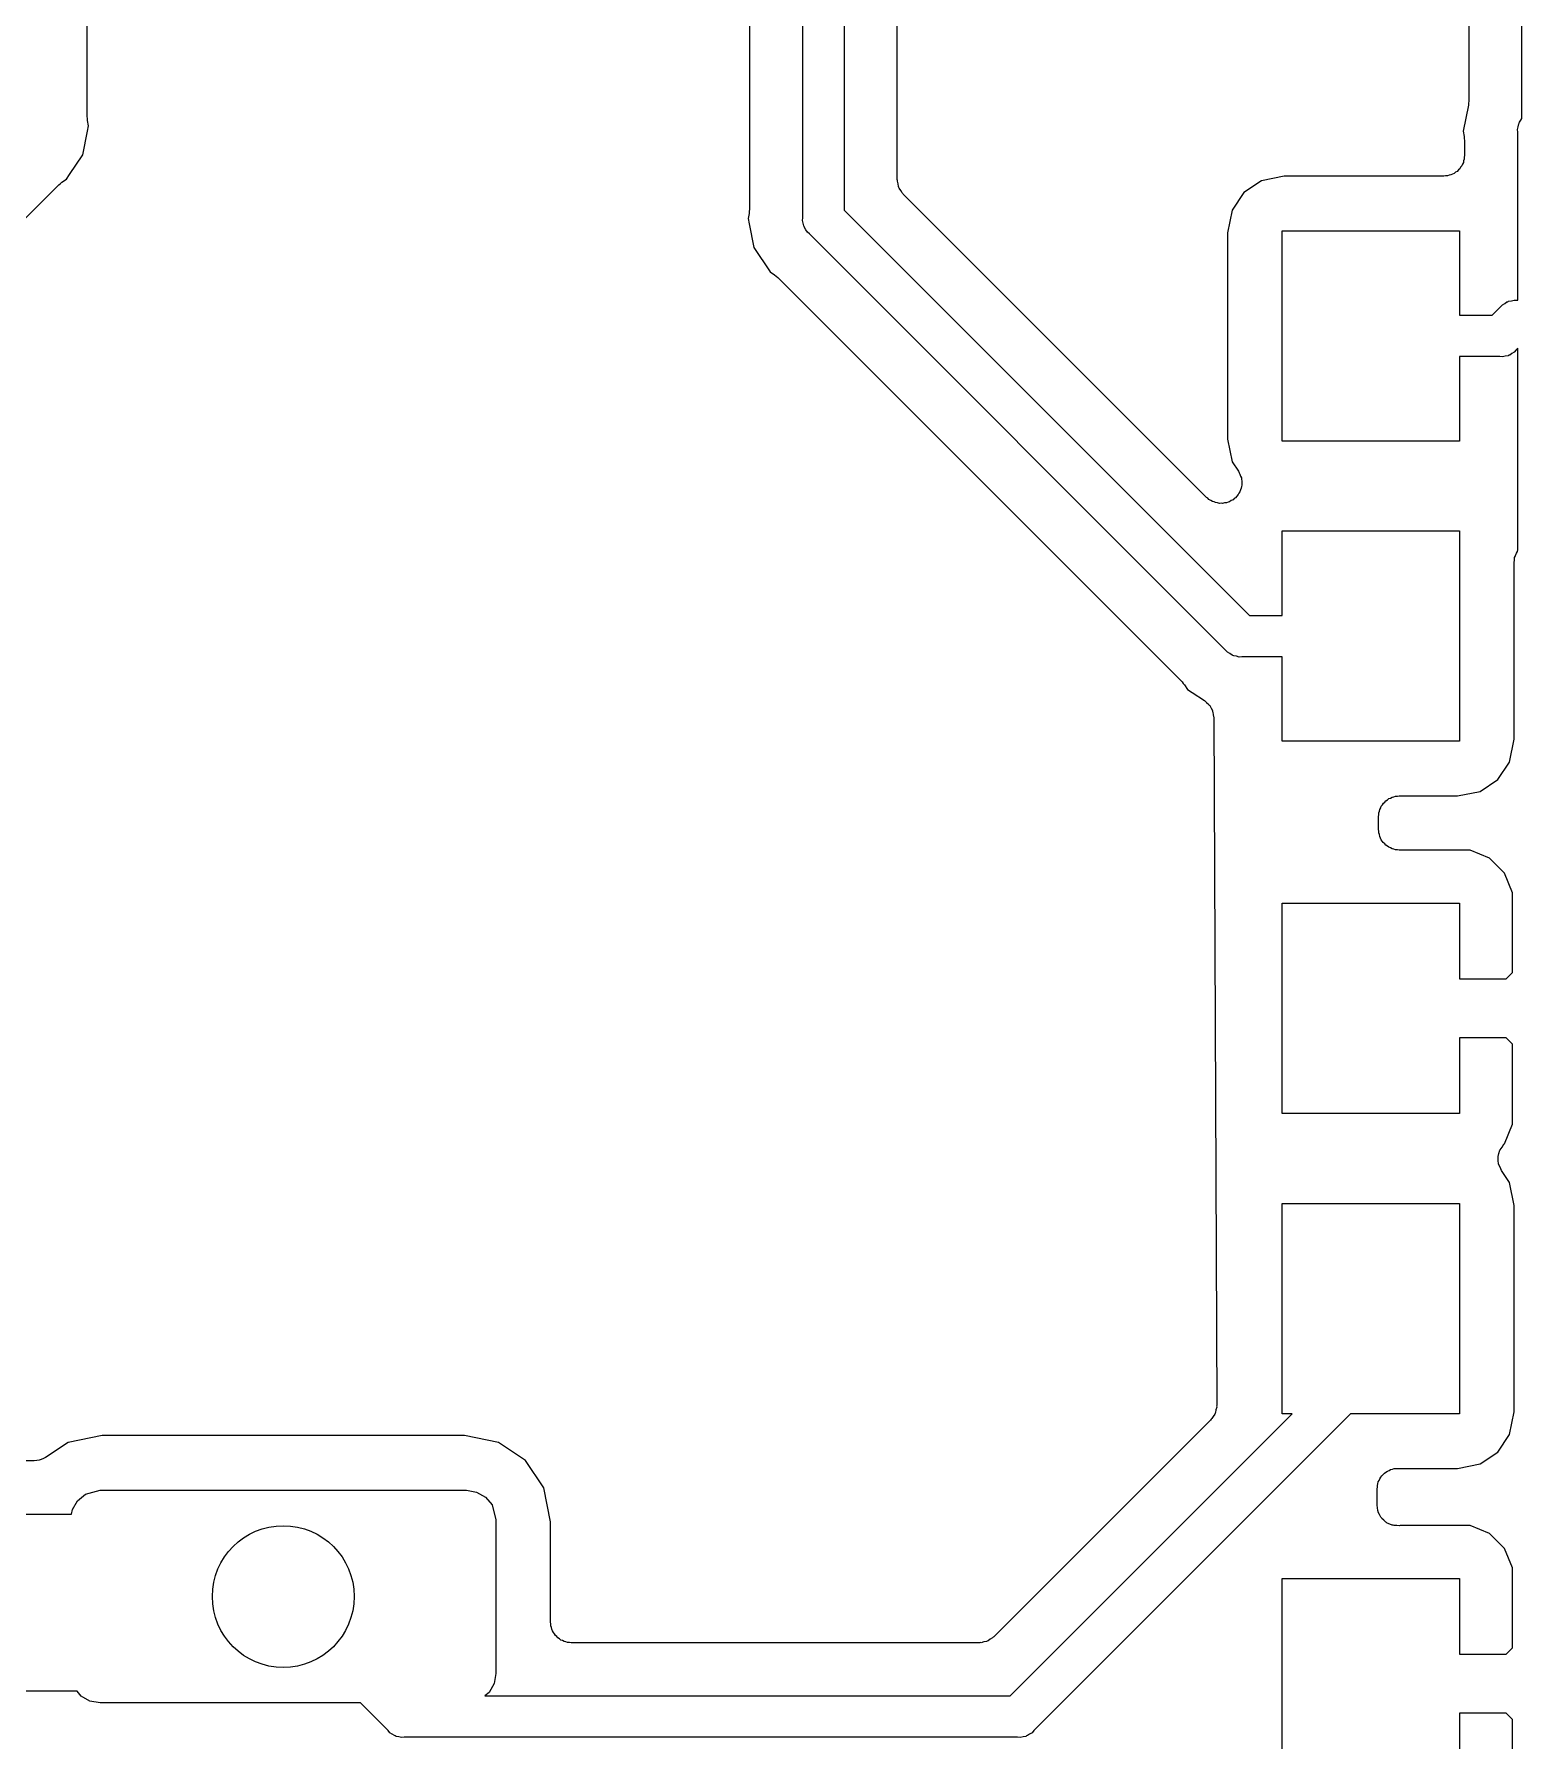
# Model space of a CAD drawing. Extents: x 81 to 178, y -172 to -32.
# Drawn here: x 104.32 to 116.91, y -79.58 to -65.14 of the extents above; entities that cross this region are included whole.
import ezdxf

# ---------------------------------------------------------------- set-up
doc = ezdxf.new("R2010")
doc.units = 0
doc.header["$MEASUREMENT"] = 0
doc.layers.add('BLACK', color=7, linetype='CONTINUOUS')

msp = doc.modelspace()

# ---------------------------------------------------------------- linework, layer by layer
at = {"layer": 'BLACK', "linetype": 'CONTINUOUS'}
for p, q in [((116.459, -59.7135), (116.459, -65.7042)), ((104.765, -65.8342), (104.765, -61.6738)), ((111.173, -64.3966), (111.173, -66.6255)), ((110.823, -66.6904), (110.823, -64.4615)), ((111.623, -66.3666), (111.623, -64.4678)), ((110.373, -64.7204), (110.373, -66.6192)), ((116.909, -65.8507), (116.909, -65)), ((116.459, -65.7042), (116.456, -65.7211)), ((104.768, -65.8512), (104.765, -65.8342)), ((104.768, -65.8684), (104.768, -65.8512)), ((116.456, -65.7383), (116.412, -65.9578)), ((116.456, -65.7211), (116.456, -65.7383)), ((116.901, -65.8637), (116.909, -65.8507)), ((104.729, -66.1569), (104.768, -65.9576)), ((104.777, -65.913), (104.768, -65.8684)), ((104.768, -65.9576), (104.777, -65.913)), ((104.768, -65.9576), (104.768, -65.9576)), ((116.412, -65.9578), (116.421, -66.0024)), ((116.421, -66.0024), (116.421, -66.0196)), ((116.872, -65.9423), (116.878, -65.9199)), ((116.874, -65.9654), (116.872, -65.9423)), ((116.874, -67.389), (116.874, -65.9654)), ((116.878, -65.9199), (116.882, -65.897)), ((116.882, -65.897), (116.886, -65.8902)), ((116.886, -65.8902), (116.888, -65.8827)), ((116.888, -65.8827), (116.901, -65.8637)), ((116.421, -66.0196), (116.424, -66.0366)), ((116.424, -66.0366), (116.424, -66.1638)), ((104.616, -66.3257), (104.729, -66.1569)), ((116.372, -66.2861), (116.362, -66.2978)), ((116.383, -66.2762), (116.372, -66.2861)), ((116.391, -66.263), (116.383, -66.2762)), ((116.401, -66.2513), (116.391, -66.263)), ((116.406, -66.2369), (116.401, -66.2513)), ((116.414, -66.2236), (116.406, -66.2369)), ((116.416, -66.2085), (116.414, -66.2236)), ((116.422, -66.1941), (116.416, -66.2085)), ((116.424, -66.1638), (116.422, -66.1788)), ((116.422, -66.1788), (116.422, -66.1941)), ((94.0253, -76.9115), (104.526, -66.4107)), ((104.526, -66.4107), (104.54, -66.4008)), ((104.54, -66.4008), (104.553, -66.3889)), ((104.553, -66.3889), (104.591, -66.3636)), ((104.591, -66.3636), (104.616, -66.3257)), ((111.624, -66.3742), (111.623, -66.3666)), ((111.624, -66.3819), (111.624, -66.3742)), ((111.63, -66.404), (111.624, -66.3819)), ((111.634, -66.4265), (111.63, -66.404)), ((111.637, -66.4332), (111.634, -66.4265)), ((111.639, -66.4406), (111.637, -66.4332)), ((114.705, -66.3771), (114.557, -66.4766)), ((114.898, -66.3388), (114.705, -66.3771)), ((116.249, -66.3388), (114.898, -66.3388)), ((116.264, -66.3361), (116.249, -66.3388)), ((116.28, -66.3361), (116.264, -66.3361)), ((116.294, -66.3309), (116.28, -66.3361)), ((116.309, -66.3282), (116.294, -66.3309)), ((116.322, -66.3205), (116.309, -66.3282)), ((116.337, -66.3153), (116.322, -66.3205)), ((116.348, -66.3055), (116.337, -66.3153)), ((116.362, -66.2978), (116.348, -66.3055)), ((111.653, -66.4593), (111.639, -66.4406)), ((111.664, -66.4791), (111.653, -66.4593)), ((111.67, -66.4841), (111.664, -66.4791)), ((111.674, -66.4904), (111.67, -66.4841)), ((114.241, -69.0572), (111.674, -66.4904)), ((114.557, -66.4766), (114.457, -66.6254)), ((110.37, -66.6534), (110.361, -66.698)), ((110.361, -66.698), (110.37, -66.7426)), ((110.373, -66.6192), (110.37, -66.6362)), ((110.37, -66.6362), (110.37, -66.6534)), ((110.821, -66.7135), (110.823, -66.6904)), ((110.827, -66.7359), (110.821, -66.7135)), ((111.173, -66.6255), (114.603, -70.056)), ((114.457, -66.6254), (114.419, -66.8182)), ((110.37, -66.7426), (110.37, -66.7426)), ((110.37, -66.7426), (110.409, -66.9419)), ((110.831, -66.7588), (110.827, -66.7359)), ((110.835, -66.7655), (110.831, -66.7588)), ((110.837, -66.7731), (110.835, -66.7655)), ((110.85, -66.7921), (110.837, -66.7731)), ((110.862, -66.8122), (110.85, -66.7921)), ((110.88, -66.8271), (110.862, -66.8122)), ((114.402, -70.3494), (110.88, -66.8271)), ((114.419, -66.8182), (114.419, -68.5638)), ((114.881, -68.581), (114.881, -66.801)), ((114.881, -66.801), (116.381, -66.801)), ((116.381, -66.801), (116.381, -67.516)), ((110.409, -66.9419), (110.547, -67.1486)), ((110.547, -67.1486), (110.585, -67.1739)), ((110.585, -67.1739), (110.598, -67.1858)), ((110.598, -67.1858), (110.612, -67.1957)), ((110.612, -67.1957), (114.033, -70.6172)), ((116.659, -67.516), (116.729, -67.4457)), ((116.729, -67.4457), (116.744, -67.4279)), ((116.744, -67.4279), (116.764, -67.4163)), ((116.764, -67.4163), (116.783, -67.403)), ((116.783, -67.403), (116.79, -67.4009)), ((116.79, -67.4009), (116.797, -67.397)), ((116.797, -67.397), (116.82, -67.393)), ((116.82, -67.393), (116.843, -67.387)), ((116.843, -67.387), (116.866, -67.389)), ((116.866, -67.389), (116.874, -67.389)), ((116.381, -67.516), (116.659, -67.516)), ((116.723, -67.866), (116.381, -67.866)), ((116.381, -67.866), (116.381, -68.581)), ((116.746, -67.868), (116.723, -67.866)), ((116.769, -67.862), (116.746, -67.868)), ((116.792, -67.858), (116.769, -67.862)), ((116.799, -67.8541), (116.792, -67.858)), ((116.806, -67.852), (116.799, -67.8541)), ((116.825, -67.8387), (116.806, -67.852)), ((116.845, -67.8271), (116.825, -67.8387)), ((116.86, -67.8093), (116.845, -67.8271)), ((116.874, -67.7953), (116.86, -67.8093)), ((116.874, -69.4996), (116.874, -67.7953)), ((114.419, -68.5638), (114.457, -68.7566)), ((116.381, -68.581), (114.881, -68.581)), ((114.457, -68.7566), (114.51, -68.8362)), ((114.51, -68.8362), (114.516, -68.8485)), ((114.516, -68.8485), (114.523, -68.8595)), ((114.523, -68.8595), (114.528, -68.8761)), ((114.528, -68.8761), (114.535, -68.8918)), ((114.535, -68.8918), (114.536, -68.9052)), ((114.508, -69.0338), (114.496, -69.046)), ((114.514, -69.0217), (114.508, -69.0338)), ((114.522, -69.0108), (114.514, -69.0217)), ((114.527, -68.9943), (114.522, -69.0108)), ((114.534, -68.9787), (114.527, -68.9943)), ((114.535, -68.9654), (114.534, -68.9787)), ((114.539, -68.9525), (114.535, -68.9654)), ((114.536, -68.9052), (114.539, -68.9182)), ((114.539, -68.9182), (114.538, -68.9353)), ((114.538, -68.9353), (114.539, -68.9525)), ((114.252, -69.0649), (114.241, -69.0572)), ((114.261, -69.0746), (114.252, -69.0649)), ((114.277, -69.0822), (114.261, -69.0746)), ((114.291, -69.092), (114.277, -69.0822)), ((114.304, -69.0955), (114.291, -69.092)), ((114.316, -69.1015), (114.304, -69.0955)), ((114.333, -69.1033), (114.316, -69.1015)), ((114.35, -69.1078), (114.333, -69.1033)), ((114.363, -69.1066), (114.35, -69.1078)), ((114.376, -69.1081), (114.363, -69.1066)), ((114.393, -69.104), (114.376, -69.1081)), ((114.41, -69.1025), (114.393, -69.104)), ((114.422, -69.0968), (114.41, -69.1025)), ((114.435, -69.0936), (114.422, -69.0968)), ((114.45, -69.0841), (114.435, -69.0936)), ((114.465, -69.0768), (114.45, -69.0841)), ((114.475, -69.0673), (114.465, -69.0768)), ((114.486, -69.0599), (114.475, -69.0673)), ((114.496, -69.046), (114.486, -69.0599)), ((114.881, -70.056), (114.881, -69.341)), ((114.881, -69.341), (116.381, -69.341)), ((116.381, -69.341), (116.381, -71.121)), ((116.843, -69.6084), (116.847, -69.5877)), ((116.843, -71.1038), (116.843, -69.6084)), ((116.847, -69.5877), (116.848, -69.5668)), ((116.848, -69.5668), (116.852, -69.558)), ((116.852, -69.558), (116.854, -69.5485)), ((116.854, -69.5485), (116.864, -69.5304)), ((116.864, -69.5304), (116.871, -69.5145)), ((116.871, -69.5145), (116.874, -69.4996)), ((114.603, -70.056), (114.881, -70.056)), ((114.417, -70.3671), (114.402, -70.3494)), ((114.437, -70.3787), (114.417, -70.3671)), ((114.456, -70.392), (114.437, -70.3787)), ((114.463, -70.3941), (114.456, -70.392)), ((114.47, -70.398), (114.463, -70.3941)), ((114.493, -70.402), (114.47, -70.398)), ((114.516, -70.408), (114.493, -70.402)), ((114.539, -70.406), (114.516, -70.408)), ((114.881, -70.406), (114.539, -70.406)), ((114.881, -71.121), (114.881, -70.406)), ((114.033, -70.6172), (114.043, -70.6313)), ((114.043, -70.6313), (114.055, -70.6437)), ((114.055, -70.6437), (114.08, -70.6816)), ((114.08, -70.6816), (114.118, -70.7069)), ((114.118, -70.7069), (114.118, -70.7069)), ((114.118, -70.7069), (114.223, -70.7769)), ((114.223, -70.7769), (114.241, -70.7937)), ((114.241, -70.7937), (114.259, -70.8093)), ((114.259, -70.8093), (114.262, -70.8147)), ((114.262, -70.8147), (114.267, -70.8189)), ((114.267, -70.8189), (114.278, -70.8408)), ((114.278, -70.8408), (114.29, -70.8618)), ((114.29, -70.8618), (114.291, -70.8679)), ((114.291, -70.8679), (114.294, -70.8734)), ((114.294, -70.8734), (114.296, -70.8977)), ((114.296, -70.8977), (114.301, -70.9216)), ((114.301, -70.9216), (114.326, -76.7407)), ((116.381, -71.121), (114.881, -71.121)), ((116.805, -71.2966), (116.843, -71.1038)), ((116.705, -71.4454), (116.805, -71.2966)), ((116.557, -71.5449), (116.705, -71.4454)), ((115.737, -71.6455), (115.748, -71.6358)), ((115.748, -71.6358), (115.758, -71.6242)), ((115.758, -71.6242), (115.771, -71.6164)), ((115.771, -71.6164), (115.783, -71.6065)), ((115.783, -71.6065), (115.797, -71.6014)), ((115.797, -71.6014), (115.81, -71.5938)), ((115.81, -71.5938), (115.826, -71.5911)), ((115.826, -71.5911), (115.84, -71.5858)), ((115.84, -71.5858), (115.855, -71.5859)), ((115.855, -71.5859), (115.87, -71.5832)), ((115.87, -71.5832), (116.364, -71.5832)), ((116.364, -71.5832), (116.557, -71.5449)), ((115.695, -71.7579), (115.698, -71.743)), ((115.695, -71.8662), (115.695, -71.7579)), ((115.698, -71.7279), (115.703, -71.7133)), ((115.698, -71.743), (115.698, -71.7279)), ((115.703, -71.7133), (115.706, -71.698)), ((115.706, -71.698), (115.714, -71.685)), ((115.714, -71.685), (115.719, -71.6707)), ((115.719, -71.6707), (115.729, -71.6589)), ((115.729, -71.6589), (115.737, -71.6455)), ((115.698, -71.8815), (115.695, -71.8662)), ((115.698, -71.897), (115.698, -71.8815)), ((115.703, -71.9112), (115.698, -71.897)), ((115.706, -71.9261), (115.703, -71.9112)), ((115.713, -71.9395), (115.706, -71.9261)), ((115.719, -71.9541), (115.713, -71.9395)), ((115.728, -71.9657), (115.719, -71.9541)), ((115.736, -71.9788), (115.728, -71.9657)), ((115.748, -71.9888), (115.736, -71.9788)), ((115.758, -72.0007), (115.748, -71.9888)), ((115.771, -72.0082), (115.758, -72.0007)), ((115.782, -72.018), (115.771, -72.0082)), ((115.797, -72.0233), (115.782, -72.018)), ((115.81, -72.0311), (115.797, -72.0233)), ((115.825, -72.0337), (115.81, -72.0311)), ((115.839, -72.0389), (115.825, -72.0337)), ((115.855, -72.0389), (115.839, -72.0389)), ((115.87, -72.0416), (115.855, -72.0389)), ((116.471, -72.0416), (115.87, -72.0416)), ((116.636, -72.1101), (116.471, -72.0416)), ((116.762, -72.2367), (116.636, -72.1101)), ((116.831, -72.4021), (116.762, -72.2367)), ((114.881, -74.2716), (114.881, -72.4916)), ((114.881, -72.4916), (116.381, -72.4916)), ((116.381, -72.4916), (116.381, -73.1316)), ((116.831, -73.0774), (116.831, -72.4021)), ((116.777, -73.1316), (116.831, -73.0774)), ((116.381, -73.1316), (116.777, -73.1316)), ((116.777, -73.6316), (116.381, -73.6316)), ((116.381, -73.6316), (116.381, -74.2716)), ((116.831, -73.6853), (116.777, -73.6316)), ((116.831, -74.3611), (116.831, -73.6853)), ((116.381, -74.2716), (114.881, -74.2716)), ((116.762, -74.5265), (116.831, -74.3611)), ((116.757, -74.5315), (116.762, -74.5265)), ((116.707, -74.6362), (116.715, -74.6089)), ((116.707, -74.6382), (116.707, -74.6362)), ((116.707, -74.64), (116.707, -74.6382)), ((116.709, -74.6684), (116.707, -74.64)), ((116.711, -74.6969), (116.709, -74.6684)), ((116.715, -74.6089), (116.723, -74.5813)), ((116.723, -74.5813), (116.724, -74.5797)), ((116.724, -74.5779), (116.741, -74.5549)), ((116.724, -74.5797), (116.724, -74.5779)), ((116.741, -74.5549), (116.757, -74.5315)), ((116.712, -74.6986), (116.711, -74.6969)), ((116.712, -74.7006), (116.712, -74.6986)), ((116.724, -74.7264), (116.712, -74.7006)), ((116.736, -74.7525), (116.724, -74.7264)), ((116.805, -74.856), (116.736, -74.7525)), ((116.843, -75.0488), (116.805, -74.856)), ((114.881, -76.8116), (114.881, -75.0316)), ((114.881, -75.0316), (116.381, -75.0316)), ((116.381, -75.0316), (116.381, -76.8116)), ((116.843, -76.7944), (116.843, -75.0488)), ((112.577, -79.2), (114.965, -76.8116)), ((115.46, -76.8116), (112.778, -79.4933)), ((114.297, -76.8338), (114.286, -76.8533)), ((114.31, -76.8154), (114.297, -76.8338)), ((114.312, -76.8076), (114.31, -76.8154)), ((114.316, -76.8006), (114.312, -76.8076)), ((114.32, -76.7784), (114.316, -76.8006)), ((114.326, -76.7567), (114.32, -76.7784)), ((114.326, -76.7407), (114.325, -76.7486)), ((114.325, -76.7486), (114.326, -76.7567)), ((114.965, -76.8116), (114.881, -76.8116)), ((116.381, -76.8116), (115.46, -76.8116)), ((116.805, -76.9872), (116.843, -76.7944)), ((114.275, -76.8652), (112.441, -78.6987)), ((114.28, -76.8585), (114.275, -76.8652)), ((114.286, -76.8533), (114.28, -76.8585)), ((104.605, -77.0541), (104.415, -77.1808)), ((104.893, -76.9968), (104.605, -77.0541)), ((107.959, -76.9968), (104.893, -76.9968)), ((108.247, -77.0541), (107.959, -76.9968)), ((108.477, -77.2078), (108.247, -77.0541)), ((116.705, -77.136), (116.805, -76.9872)), ((104.318, -77.2103), (94.1491, -77.2103)), ((104.339, -77.2066), (104.318, -77.2103)), ((104.36, -77.2053), (104.339, -77.2066)), ((104.368, -77.2014), (104.36, -77.2053)), ((104.378, -77.1997), (104.368, -77.2014)), ((104.396, -77.1892), (104.378, -77.1997)), ((104.415, -77.1808), (104.396, -77.1892)), ((108.631, -77.4377), (108.477, -77.2078)), ((116.364, -77.2739), (116.557, -77.2355)), ((116.557, -77.2355), (116.705, -77.136)), ((115.686, -77.4185), (115.691, -77.4039)), ((115.691, -77.4039), (115.694, -77.3886)), ((115.694, -77.3886), (115.701, -77.3756)), ((115.701, -77.3756), (115.706, -77.3614)), ((115.706, -77.3614), (115.716, -77.3495)), ((115.716, -77.3495), (115.724, -77.3361)), ((115.724, -77.3361), (115.736, -77.3264)), ((115.736, -77.3264), (115.745, -77.3148)), ((115.745, -77.3148), (115.759, -77.307)), ((115.759, -77.307), (115.771, -77.2971)), ((115.771, -77.2971), (115.785, -77.292)), ((115.785, -77.292), (115.798, -77.2844)), ((115.798, -77.2844), (115.813, -77.2817)), ((115.813, -77.2817), (115.828, -77.2764)), ((115.828, -77.2764), (115.843, -77.2765)), ((115.843, -77.2765), (115.858, -77.2739)), ((115.858, -77.2739), (116.364, -77.2739)), ((104.641, -77.6235), (104.684, -77.5483)), ((104.684, -77.5483), (104.751, -77.4925)), ((104.751, -77.4925), (104.876, -77.459)), ((104.876, -77.459), (107.976, -77.459)), ((107.976, -77.459), (108.062, -77.4741)), ((108.062, -77.4741), (108.137, -77.5175)), ((108.137, -77.5175), (108.193, -77.584)), ((108.688, -77.7262), (108.631, -77.4377)), ((115.683, -77.4485), (115.686, -77.4336)), ((115.683, -77.5858), (115.683, -77.4485)), ((115.686, -77.4336), (115.686, -77.4185)), ((93.3402, -77.6603), (104.635, -77.6603)), ((104.635, -77.6603), (104.641, -77.6235)), ((108.193, -77.584), (108.226, -77.709)), ((115.687, -77.6085), (115.683, -77.5858)), ((115.689, -77.6315), (115.687, -77.6085)), ((115.692, -77.6383), (115.689, -77.6315)), ((115.693, -77.6457), (115.692, -77.6383)), ((115.705, -77.6657), (115.693, -77.6457)), ((115.714, -77.6866), (115.705, -77.6657)), ((115.72, -77.6919), (115.714, -77.6866)), ((115.723, -77.6984), (115.72, -77.6919)), ((115.741, -77.7133), (115.723, -77.6984)), ((108.226, -77.709), (108.226, -79.009)), ((108.688, -78.575), (108.688, -77.7262)), ((115.757, -77.7295), (115.741, -77.7133)), ((115.764, -77.7327), (115.757, -77.7295)), ((115.77, -77.7376), (115.764, -77.7327)), ((115.791, -77.7455), (115.77, -77.7376)), ((115.812, -77.7552), (115.791, -77.7455)), ((115.82, -77.7559), (115.812, -77.7552)), ((115.827, -77.7585), (115.82, -77.7559)), ((115.85, -77.7585), (115.827, -77.7585)), ((115.873, -77.7605), (115.85, -77.7585)), ((115.88, -77.7586), (115.873, -77.7605)), ((115.888, -77.7586), (115.88, -77.7586)), ((115.893, -77.7566), (115.888, -77.7586)), ((116.471, -77.7566), (115.893, -77.7566)), ((116.636, -77.8251), (116.471, -77.7566)), ((116.762, -77.9517), (116.636, -77.8251)), ((116.831, -78.1171), (116.762, -77.9517)), ((116.831, -78.7929), (116.831, -78.1171)), ((114.881, -79.9866), (114.881, -78.2066)), ((114.881, -78.2066), (116.381, -78.2066)), ((116.381, -78.2066), (116.381, -78.8466)), ((108.691, -78.5901), (108.688, -78.575)), ((108.691, -78.6054), (108.691, -78.5901)), ((108.696, -78.6198), (108.691, -78.6054)), ((108.699, -78.6349), (108.696, -78.6198)), ((108.706, -78.6481), (108.699, -78.6349)), ((108.712, -78.6625), (108.706, -78.6481)), ((108.722, -78.6742), (108.712, -78.6625)), ((108.729, -78.6875), (108.722, -78.6742)), ((108.741, -78.6973), (108.729, -78.6875)), ((108.751, -78.7091), (108.741, -78.6973)), ((108.764, -78.7167), (108.751, -78.7091)), ((108.776, -78.7266), (108.764, -78.7167)), ((112.43, -78.7091), (112.41, -78.7205)), ((112.435, -78.7032), (112.43, -78.7091)), ((112.441, -78.6987), (112.435, -78.7032)), ((108.79, -78.7318), (108.776, -78.7266)), ((108.803, -78.7394), (108.79, -78.7318)), ((108.818, -78.7421), (108.803, -78.7394)), ((108.833, -78.7473), (108.818, -78.7421)), ((108.848, -78.7473), (108.833, -78.7473)), ((108.863, -78.75), (108.848, -78.7473)), ((112.318, -78.75), (108.863, -78.75)), ((112.325, -78.7487), (112.318, -78.75)), ((112.333, -78.7493), (112.325, -78.7487)), ((112.355, -78.7434), (112.333, -78.7493)), ((112.377, -78.7394), (112.355, -78.7434)), ((112.384, -78.7356), (112.377, -78.7394)), ((112.392, -78.7336), (112.384, -78.7356)), ((112.41, -78.7205), (112.392, -78.7336)), ((116.381, -78.8466), (116.777, -78.8466)), ((116.777, -78.8466), (116.831, -78.7929)), ((108.211, -79.0945), (108.168, -79.1697)), ((108.226, -79.009), (108.211, -79.0945)), ((104.682, -79.1603), (93.3436, -79.1603)), ((104.715, -79.2005), (104.682, -79.1603)), ((104.79, -79.2439), (104.715, -79.2005)), ((104.876, -79.259), (104.79, -79.2439)), ((107.079, -79.259), (104.876, -79.259)), ((107.313, -79.4933), (107.079, -79.259)), ((108.168, -79.1697), (108.131, -79.2)), ((108.131, -79.2), (112.577, -79.2)), ((116.777, -79.3466), (116.381, -79.3466)), ((116.381, -79.3466), (116.381, -79.9866)), ((116.831, -79.4003), (116.777, -79.3466)), ((116.831, -80.0761), (116.831, -79.4003)), ((107.328, -79.5111), (107.313, -79.4933)), ((107.348, -79.5227), (107.328, -79.5111)), ((107.367, -79.536), (107.348, -79.5227)), ((107.374, -79.5381), (107.367, -79.536)), ((107.381, -79.542), (107.374, -79.5381)), ((107.404, -79.546), (107.381, -79.542)), ((107.427, -79.552), (107.404, -79.546)), ((107.45, -79.55), (107.427, -79.552)), ((112.641, -79.55), (107.45, -79.55)), ((112.664, -79.552), (112.641, -79.55)), ((112.687, -79.546), (112.664, -79.552)), ((112.71, -79.542), (112.687, -79.546)), ((112.717, -79.5381), (112.71, -79.542)), ((112.724, -79.536), (112.717, -79.5381)), ((112.743, -79.5227), (112.724, -79.536)), ((112.763, -79.5111), (112.743, -79.5227)), ((112.778, -79.4933), (112.763, -79.5111))]:
    msp.add_line(p, q, dxfattribs=at)
at = {"layer": 'BLACK'}
msp.add_circle((106.426, -78.359), 0.6, dxfattribs=at)
msp.add_circle((106.426, -78.359), 0.6, dxfattribs=at)

doc.saveas('drawing.dxf')
